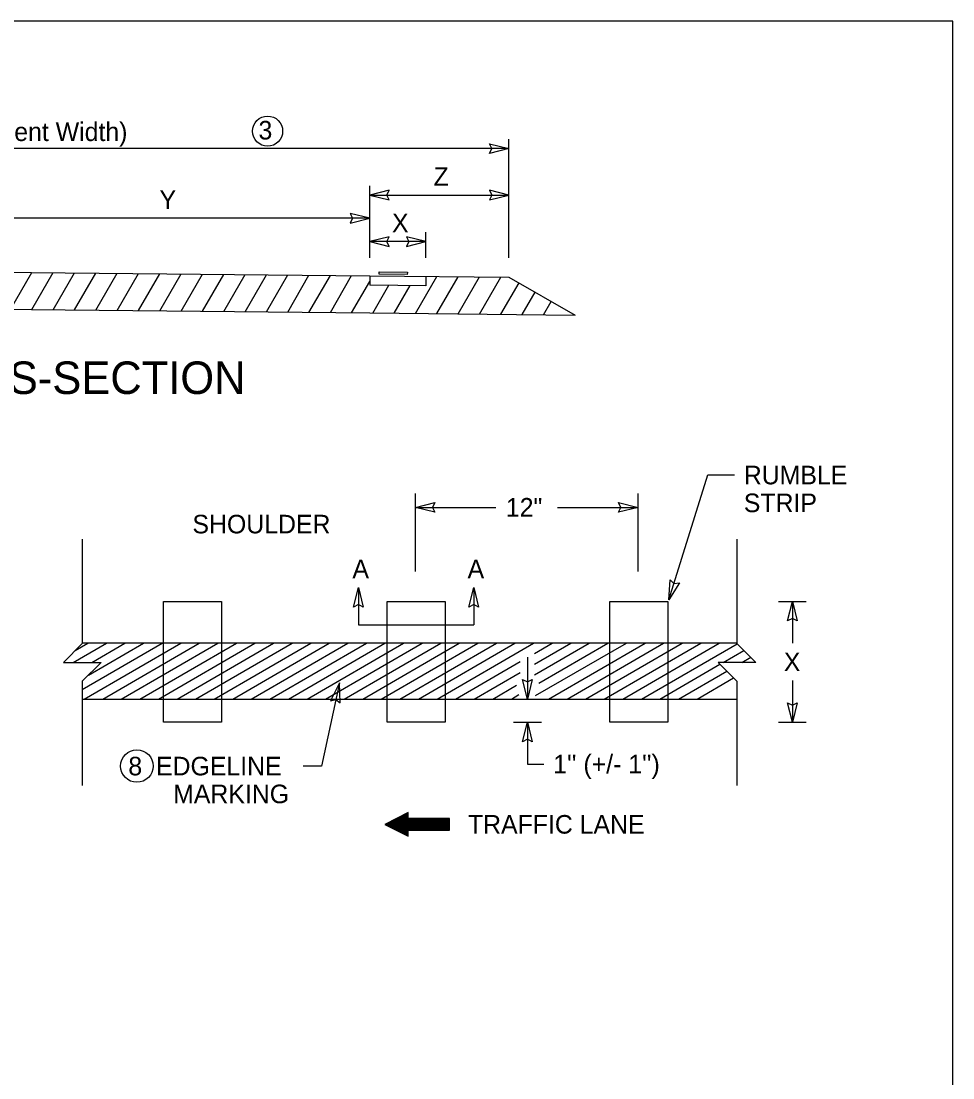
# Model space of a CAD drawing. Extents: x 0 to 44, y -1.8 to 24.9.
# Drawn here: x 30.96 to 43.96, y 10.15 to 24.88 of the extents above; entities that cross this region are included whole.
import ezdxf

# ---------------------------------------------------------------- set-up
doc = ezdxf.new("R2010")
doc.units = 0
doc.layers.add('Level 1', color=7, linetype='Continuous')

msp = doc.modelspace()

# ---------------------------------------------------------------- linework, layer by layer
at = {"layer": 'Level 1'}
for p, q in [((37.766, 21.58), (37.766, 23.231)), ((37.766, 23.101), (22.485, 23.101)), ((35.824, 21.58), (35.824, 22.583)), ((35.824, 22.454), (37.766, 22.454)), ((35.824, 22.13), (30.126, 22.13)), ((36.609, 21.806), (35.824, 21.806)), ((36.609, 21.58), (36.609, 21.936)), ((30.126, 21.386), (35.824, 21.329)), ((30.814, 20.861), (31.112, 21.376)), ((31.112, 20.858), (31.409, 21.373)), ((31.409, 20.855), (31.706, 21.37)), ((31.706, 20.852), (32.004, 21.367)), ((32.004, 20.849), (32.301, 21.364)), ((32.301, 20.846), (32.598, 21.361)), ((32.598, 20.843), (32.896, 21.358)), ((32.896, 20.84), (33.193, 21.355)), ((33.193, 20.837), (33.491, 21.352)), ((33.491, 20.834), (33.788, 21.349)), ((33.788, 20.831), (34.085, 21.346)), ((34.085, 20.828), (34.383, 21.343)), ((34.383, 20.825), (34.68, 21.34)), ((34.68, 20.822), (34.977, 21.337)), ((34.977, 20.819), (35.275, 21.334)), ((35.275, 20.816), (35.572, 21.331)), ((35.572, 20.813), (35.824, 21.249)), ((35.824, 21.329), (37.766, 21.309)), ((35.824, 21.329), (35.824, 21.199)), ((36.464, 20.804), (36.761, 21.319)), ((36.609, 21.321), (36.609, 21.191)), ((36.761, 20.801), (37.059, 21.316)), ((37.059, 20.798), (37.356, 21.313)), ((37.356, 20.795), (37.654, 21.31)), ((37.654, 20.792), (37.906, 21.229)), ((37.766, 21.309), (38.689, 20.782)), ((36.609, 21.191), (35.824, 21.199)), ((35.869, 20.81), (36.092, 21.196)), ((36.167, 20.807), (36.39, 21.193)), ((37.951, 20.789), (38.131, 21.101)), ((38.248, 20.786), (38.356, 20.972)), ((30.126, 20.868), (35.824, 20.811)), ((35.824, 20.811), (38.689, 20.782)), ((39.996, 16.811), (40.539, 18.552)), ((40.541, 18.552), (40.912, 18.552)), ((36.461, 17.208), (36.461, 18.296)), ((39.566, 17.208), (39.566, 18.296)), ((36.461, 18.101), (37.584, 18.101)), ((38.443, 18.101), (39.566, 18.101)), ((31.815, 17.658), (31.815, 16.203)), ((40.945, 17.658), (40.945, 16.203)), ((35.667, 16.983), (35.667, 16.465)), ((37.274, 16.983), (37.274, 16.465)), ((41.524, 16.789), (41.912, 16.789)), ((41.718, 16.789), (41.718, 16.206)), ((35.667, 16.465), (37.274, 16.465)), ((31.69, 15.94), (32.152, 16.206)), ((31.718, 16.105), (31.893, 16.206)), ((40.945, 16.206), (31.815, 16.206)), ((31.815, 15.564), (32.929, 16.206)), ((31.842, 15.429), (33.188, 16.206)), ((31.902, 15.763), (32.67, 16.206)), ((31.949, 15.94), (32.411, 16.206)), ((32.101, 15.429), (33.447, 16.206)), ((32.36, 15.429), (33.706, 16.206)), ((32.619, 15.429), (33.965, 16.206)), ((32.878, 15.429), (34.224, 16.206)), ((33.137, 15.429), (34.483, 16.206)), ((33.396, 15.429), (34.742, 16.206)), ((33.655, 15.429), (35.001, 16.206)), ((33.914, 15.429), (35.26, 16.206)), ((34.173, 15.429), (35.519, 16.206)), ((34.432, 15.429), (35.778, 16.206)), ((34.691, 15.429), (36.037, 16.206)), ((34.95, 15.429), (36.296, 16.206)), ((35.209, 15.429), (36.555, 16.206)), ((35.468, 15.429), (36.814, 16.206)), ((35.727, 15.429), (37.073, 16.206)), ((35.986, 15.429), (37.332, 16.206)), ((36.245, 15.429), (37.591, 16.206)), ((36.504, 15.429), (37.85, 16.206)), ((36.763, 15.429), (38.109, 16.206)), ((38.123, 16.065), (38.368, 16.206)), ((38.123, 15.916), (38.627, 16.206)), ((38.123, 15.766), (38.886, 16.206)), ((38.138, 15.476), (39.404, 16.206)), ((38.182, 15.65), (39.145, 16.206)), ((38.317, 15.429), (39.663, 16.206)), ((38.576, 15.429), (39.922, 16.206)), ((38.835, 15.429), (40.181, 16.206)), ((39.094, 15.429), (40.44, 16.206)), ((39.353, 15.429), (40.699, 16.206)), ((31.815, 16.203), (31.552, 15.94)), ((39.612, 15.429), (40.947, 16.2)), ((40.755, 15.94), (41.042, 16.105)), ((40.945, 16.203), (41.208, 15.94)), ((31.552, 15.94), (32.078, 15.94)), ((32.078, 15.94), (31.815, 15.676)), ((37.022, 15.429), (37.923, 15.95)), ((38.023, 16.012), (38.023, 15.429)), ((39.871, 15.429), (40.708, 15.913)), ((41.208, 15.94), (40.681, 15.94)), ((40.681, 15.94), (40.945, 15.676)), ((41.014, 15.94), (41.137, 16.011)), ((37.281, 15.429), (37.923, 15.8)), ((40.13, 15.429), (40.803, 15.818)), ((31.815, 15.676), (31.815, 14.222)), ((35.401, 15.655), (35.153, 14.495)), ((37.54, 15.429), (37.872, 15.621)), ((40.389, 15.429), (40.898, 15.723)), ((40.945, 15.676), (40.945, 14.222)), ((41.718, 15.688), (41.718, 15.106)), ((37.799, 15.429), (37.905, 15.491)), ((31.815, 15.429), (40.933, 15.429)), ((37.829, 15.106), (38.218, 15.106)), ((38.023, 15.106), (38.023, 14.523)), ((41.524, 15.106), (41.912, 15.106)), ((35.153, 14.495), (34.894, 14.495)), ((38.023, 14.523), (38.253, 14.523))]:
    msp.add_line(p, q, dxfattribs=at)
for points in [[(-0.044, -1.822), (43.956, -1.822), (43.956, 24.878), (-0.044, 24.878)], [(37.766, 23.101), (37.494, 23.033), (37.528, 23.101), (37.494, 23.169)], [(35.824, 22.454), (36.096, 22.386), (36.062, 22.454), (36.096, 22.522)], [(37.766, 22.454), (37.494, 22.522), (37.528, 22.454), (37.494, 22.386)], [(35.824, 22.13), (35.552, 22.198), (35.586, 22.13), (35.552, 22.062)], [(35.824, 21.806), (36.096, 21.738), (36.062, 21.806), (36.096, 21.874)], [(36.609, 21.806), (36.337, 21.874), (36.371, 21.806), (36.337, 21.738)], [(35.956, 21.384), (36.349, 21.38), (36.348, 21.348), (35.956, 21.352)], [(36.461, 18.101), (36.733, 18.169), (36.699, 18.101), (36.733, 18.033)], [(39.566, 18.101), (39.294, 18.033), (39.328, 18.101), (39.294, 18.169)], [(39.996, 16.811), (40.012, 17.091), (40.067, 17.039), (40.142, 17.051)], [(35.667, 16.983), (35.735, 16.711), (35.667, 16.745), (35.599, 16.711)], [(37.274, 16.983), (37.342, 16.711), (37.274, 16.745), (37.206, 16.711)], [(32.949, 16.789), (33.758, 16.789), (33.758, 15.106), (32.949, 15.106)], [(36.066, 16.789), (36.875, 16.789), (36.875, 15.106), (36.066, 15.106)], [(39.172, 16.789), (39.981, 16.789), (39.981, 15.106), (39.172, 15.106)], [(41.718, 16.789), (41.786, 16.517), (41.718, 16.551), (41.65, 16.517)], [(35.401, 15.655), (35.278, 15.403), (35.351, 15.422), (35.411, 15.375)], [(38.023, 15.429), (37.955, 15.701), (38.023, 15.667), (38.091, 15.701)], [(41.718, 15.106), (41.65, 15.378), (41.718, 15.344), (41.786, 15.378)], [(38.023, 15.106), (38.091, 14.834), (38.023, 14.868), (37.955, 14.834)], [(36.034, 13.682), (36.362, 13.519), (36.362, 13.601), (36.935, 13.601), (36.935, 13.764), (36.362, 13.764), (36.362, 13.846)]]:
    msp.add_lwpolyline(points, close=True, dxfattribs=at)
for points in [[(36.076, 13.703), (36.935, 13.703)], [(36.093, 13.711), (36.935, 13.711)], [(36.109, 13.719), (36.935, 13.719)], [(36.125, 13.728), (36.935, 13.728)], [(36.142, 13.736), (36.935, 13.736)], [(36.158, 13.744), (36.935, 13.744)], [(36.174, 13.752), (36.935, 13.752)], [(36.191, 13.76), (36.935, 13.76)], [(36.207, 13.768), (36.362, 13.768)], [(36.223, 13.777), (36.362, 13.777)], [(36.223, 13.777), (36.362, 13.777)], [(36.24, 13.785), (36.362, 13.785)], [(36.256, 13.793), (36.362, 13.793)], [(36.272, 13.801), (36.362, 13.801)], [(36.289, 13.81), (36.362, 13.81)], [(36.305, 13.818), (36.362, 13.818)], [(36.321, 13.826), (36.362, 13.826)], [(36.338, 13.834), (36.362, 13.834)], [(36.354, 13.842), (36.362, 13.842)], [(36.041, 13.679), (36.935, 13.679)], [(36.044, 13.687), (36.935, 13.687)], [(36.057, 13.67), (36.935, 13.67)], [(36.057, 13.67), (36.935, 13.67)], [(36.06, 13.695), (36.935, 13.695)], [(36.074, 13.662), (36.935, 13.662)], [(36.09, 13.654), (36.935, 13.654)], [(36.107, 13.646), (36.935, 13.646)], [(36.123, 13.638), (36.935, 13.638)], [(36.14, 13.629), (36.935, 13.629)], [(36.156, 13.621), (36.935, 13.621)], [(36.173, 13.613), (36.935, 13.613)], [(36.189, 13.605), (36.935, 13.605)], [(36.197, 13.601), (36.935, 13.601)], [(36.214, 13.593), (36.362, 13.593)], [(36.23, 13.584), (36.362, 13.584)], [(36.247, 13.576), (36.362, 13.576)], [(36.263, 13.568), (36.362, 13.568)], [(36.279, 13.56), (36.362, 13.56)], [(36.296, 13.552), (36.362, 13.552)], [(36.312, 13.543), (36.362, 13.543)], [(36.329, 13.535), (36.362, 13.535)], [(36.345, 13.527), (36.362, 13.527)], [(36.361, 13.519), (36.362, 13.519)]]:
    msp.add_lwpolyline(points, dxfattribs=at)
for centre, radius in [((34.4, 23.345), 0.21), ((32.577, 14.495), 0.227)]:
    msp.add_circle(centre, radius, dxfattribs=at)

# ---------------------------------------------------------------- texts
for s, height, p in [('(Total Flat & Useable Pavement Width)', 0.25901, (26.44, 23.207)), ('3', 0.259, (34.273, 23.229)), ('Z', 0.259, (36.714, 22.583)), ('Y', 0.259, (32.893, 22.26)), ('X', 0.259, (36.135, 21.936)), ('PAVEMENT CROSS-SECTION', 0.45326, (25.538, 19.681)), ('RUMBLE', 0.259, (41.041, 18.422)), ('STRIP', 0.259, (41.041, 18.034)), ('12"', 0.259, (37.723, 17.972)), ('SHOULDER', 0.259, (33.352, 17.738)), ('A', 0.259, (35.583, 17.113)), ('A', 0.259, (37.189, 17.113)), ('X', 0.259, (41.599, 15.818)), ('8', 0.259, (32.458, 14.365)), ('EDGELINE', 0.259, (32.844, 14.365)), ("1'' (+/- 1'')", 0.25901, (38.383, 14.393)), ('MARKING', 0.259, (33.083, 13.977)), ('TRAFFIC LANE', 0.25901, (37.194, 13.553))]:
    msp.add_text(s, height=height, dxfattribs=at).set_placement(p)

doc.saveas('drawing.dxf')
